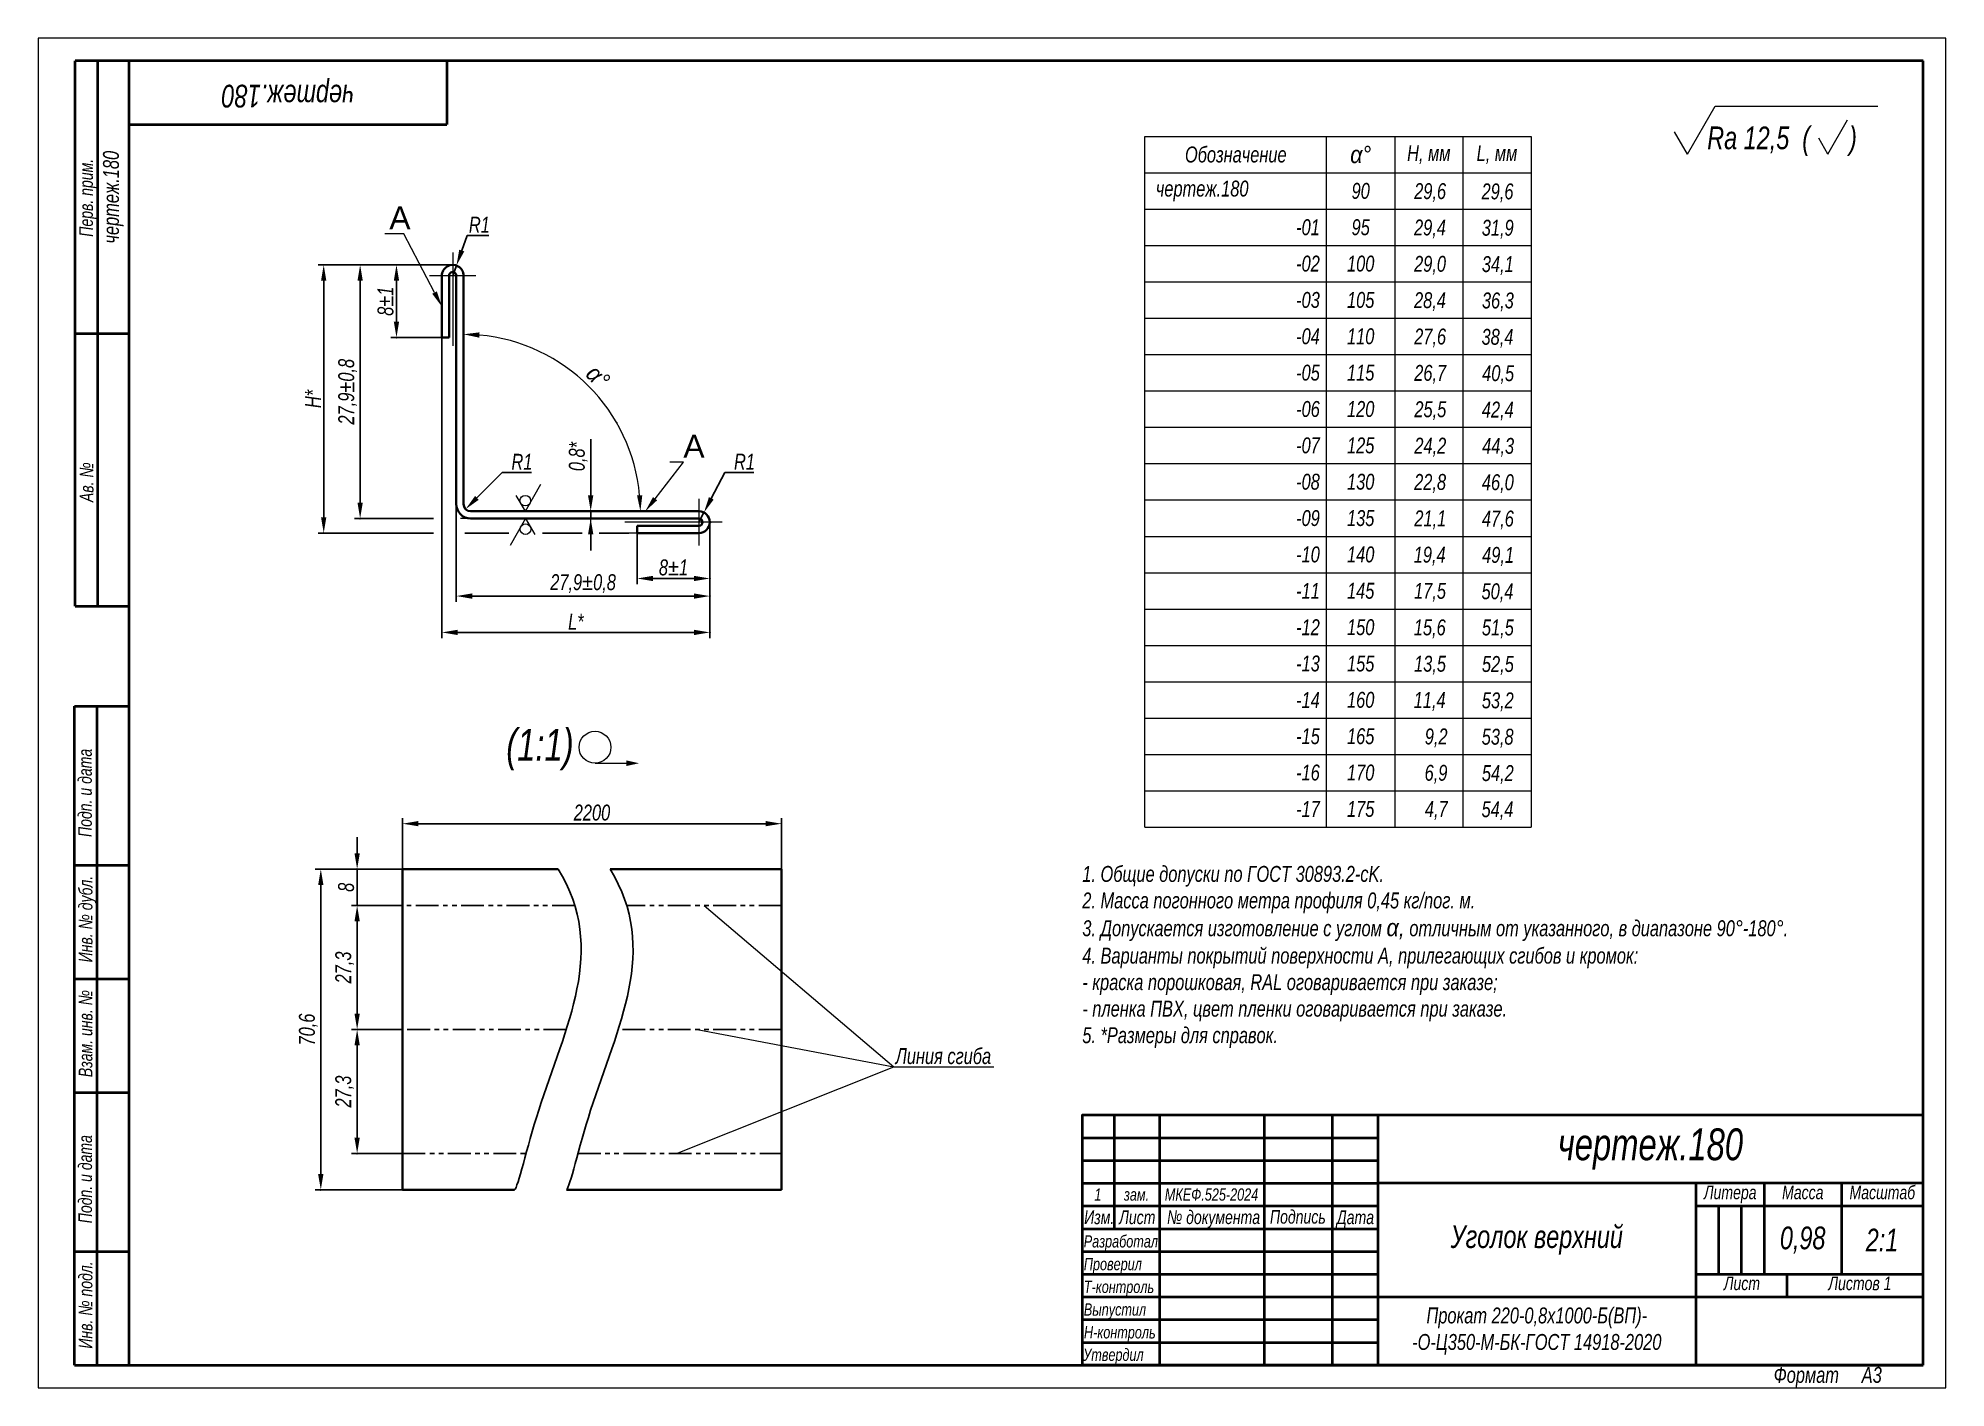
# Model space of a CAD drawing. Header units: millimetres. Extents: x 17332 to 18224, y 966 to 2042.
# Drawn here: x 17785.2 to 18205.2, y 966.1 to 1263.1 of the extents above; entities outside this region: 3.
import ezdxf
from ezdxf import colors
from ezdxf.entities.mleader import LeaderData, LeaderLine
from ezdxf.enums import TextEntityAlignment as Align
from ezdxf.math import Vec2, Vec3

# ---------------------------------------------------------------- set-up
doc = ezdxf.new("R2010")
doc.units = ezdxf.units.MM
doc.linetypes.add('LT_03', pattern=[20, 10, -2, 2, -2, 2, -2])
doc.layers.add('Layer_01', color=7, linetype='Continuous', plot=False)
for name, color, linetype, lineweight in [('Layer_02', 5, 'Continuous', 13), ('Layer_03', 1, 'Continuous', 15), ('Layer_05', 5, 'Continuous', 13), ('Layer_06', 1, 'Continuous', 15), ('Layer_07', 82, 'Continuous', 13), ('Layer_08', 7, 'Continuous', 35), ('Layer_09', 6, 'Continuous', 13), ('Layer_10', 7, 'Continuous', 40)]:
    doc.layers.add(name, color=color, linetype=linetype, lineweight=lineweight)
doc.layers.add('Layer_04', color=6, linetype='Continuous')
doc.styles.get("Standard").update_dxf_attribs({"font": 'arial.ttf'})
doc.styles.add('Style_01', font='ARIALNI.TTF', dxfattribs={"width": 0.9, "height": 3.5})
doc.dimstyles.new('DimStyle_01', dxfattribs={"dimtxt": 3.5, "dimasz": 2.5, "dimexe": 1.25, "dimexo": 0, "dimtad": 1, "dimlfac": 2, "dimtxsty": 'Style_01', "dimcen": 2.5, "dimazin": 3, "dimtfac": 1, "dimtmove": 0, "dimatfit": 3})
doc.dimstyles.new('DimStyle_02', dxfattribs={"dimtxt": 3.5, "dimasz": 3.5, "dimexe": 1.25, "dimexo": 0, "dimtad": 1, "dimdec": 1, "dimlfac": 0.5, "dimtxsty": 'Style_01', "dimcen": 2.5, "dimazin": 3, "dimtfac": 1, "dimtdec": 1, "dimtmove": 0, "dimatfit": 3})
doc.dimstyles.new('DimStyle_03', dxfattribs={"dimtxt": 3.5, "dimasz": 2.5, "dimexe": 1.25, "dimexo": 0, "dimtad": 1, "dimdec": 1, "dimlfac": 0.5, "dimtxsty": 'Style_01', "dimcen": 2.5, "dimazin": 3, "dimtfac": 1, "dimtdec": 1, "dimtmove": 0, "dimatfit": 3})
doc.dimstyles.new('DimStyle_04', dxfattribs={"dimtxt": 3.5, "dimasz": 3.5, "dimexe": 1.25, "dimexo": 0, "dimtad": 1, "dimdec": 1, "dimtxsty": 'Style_01', "dimcen": 0, "dimazin": 3, "dimtfac": 1, "dimtdec": 1, "dimtmove": 0, "dimatfit": 3})
doc.dimstyles.new('DimStyle_05', dxfattribs={"dimtxt": 3.5, "dimasz": 3.5, "dimexe": 1.25, "dimexo": 0, "dimtad": 1, "dimdec": 1, "dimlfac": 0.5, "dimtxsty": 'Style_01', "dimcen": -2.5, "dimazin": 3, "dimtfac": 1, "dimtdec": 1, "dimtmove": 0, "dimatfit": 3})

# ---------------------------------------------------------------- blocks, each defined once
blk = doc.blocks.new('*D7')
at = {"layer": 'Layer_01', "color": 0, "ltscale": 0.04}
for p in [(17878.87, 1210.84), (17912.6, 1178.49), (17878.87, 1160.62), (17880.47, 1159.02), (17930.71, 1159.02)]:
    blk.add_point(p, dxfattribs=at)
at = {"layer": 'Layer_03', "color": 0, "ltscale": 0.04}
blk.add_arc((17878.87, 1159.02), 38.94, 5.1512, 84.8488, dxfattribs=at)
for points in [[(17882.34, 1197.22), (17882.4, 1198.39), (17878.87, 1197.96)], [(17918.24, 1162.54), (17917.08, 1162.49), (17917.82, 1159.02)]]:
    blk.add_solid(points, dxfattribs=at)
at = {"layer": 'Layer_03', "color": 0, "ltscale": 0.04, "insert": (17908.48, 1188.63), "char_height": 3.5, "attachment_point": 5, "rotation": 315, "style": 'Style_01'}
blk.add_mtext('{\\fArial|b0|i1|c0|p34;\\H1.08333x;α%%D}', dxfattribs=at)
blk = doc.blocks.new('*D8')
at = {"layer": 'Layer_01', "color": 0}
for p in [(17933.11, 1156.62), (17917.11, 1154.22), (17933.11, 1144.23)]:
    blk.add_point(p, dxfattribs=at)
at = {"layer": 'Layer_03', "color": 0, "lineweight": -2}
for p, q in [((17933.11, 1156.62), (17933.11, 1142.98)), ((17917.11, 1154.22), (17917.11, 1142.98)), ((17920.61, 1144.23), (17929.61, 1144.23))]:
    blk.add_line(p, q, dxfattribs=at)
at = {"layer": 'Layer_03', "color": 0}
for points in [[(17920.61, 1144.81), (17920.61, 1143.65), (17917.11, 1144.23)], [(17929.61, 1144.81), (17929.61, 1143.65), (17933.11, 1144.23)]]:
    blk.add_solid(points, dxfattribs=at)
at = {"layer": 'Layer_03', "color": 0, "insert": (17925.11, 1146.64), "char_height": 3.5, "attachment_point": 5, "style": 'Style_01'}
blk.add_mtext('8%%P1', dxfattribs=at)
blk = doc.blocks.new('*D9')
at = {"layer": 'Layer_01', "color": 0}
for p in [(17899.05, 1157.42), (17902.65, 1159.02), (17906.88, 1157.42)]:
    blk.add_point(p, dxfattribs=at)
at = {"layer": 'Layer_03', "color": 0, "lineweight": -2}
for p, q in [((17906.88, 1162.52), (17906.88, 1174.85)), ((17899.05, 1157.42), (17908.13, 1157.42)), ((17902.65, 1159.02), (17908.13, 1159.02)), ((17906.88, 1157.42), (17906.88, 1159.02)), ((17906.88, 1153.92), (17906.88, 1150.42))]:
    blk.add_line(p, q, dxfattribs=at)
at = {"layer": 'Layer_03', "color": 0}
for points in [[(17906.29, 1162.52), (17907.46, 1162.52), (17906.88, 1159.02)], [(17906.29, 1153.92), (17907.46, 1153.92), (17906.88, 1157.42)]]:
    blk.add_solid(points, dxfattribs=at)
at = {"layer": 'Layer_03', "color": 0, "insert": (17904.14, 1171.05), "char_height": 3.5, "attachment_point": 5, "rotation": 90, "style": 'Style_01'}
blk.add_mtext('0,8*', dxfattribs=at)
blk = doc.blocks.new('*D10')
at = {"layer": 'Layer_01', "color": 0}
for p in [(17948.87, 1090.27), (17865.46, 1080.27), (17948.87, 1080.27)]:
    blk.add_point(p, dxfattribs=at)
at = {"layer": 'Layer_03', "color": 0, "lineweight": -2}
for p, q in [((17865.46, 1080.27), (17865.46, 1091.52)), ((17868.96, 1090.27), (17945.37, 1090.27)), ((17948.87, 1080.27), (17948.87, 1091.52))]:
    blk.add_line(p, q, dxfattribs=at)
at = {"layer": 'Layer_03', "color": 0}
for points in [[(17868.96, 1090.86), (17868.96, 1089.69), (17865.46, 1090.27)], [(17945.37, 1090.86), (17945.37, 1089.69), (17948.87, 1090.27)]]:
    blk.add_solid(points, dxfattribs=at)
at = {"layer": 'Layer_03', "color": 0, "insert": (17907.16, 1092.69), "char_height": 3.5, "attachment_point": 5, "style": 'Style_01'}
blk.add_mtext('\\A1;2200', dxfattribs=at)
blk = doc.blocks.new('*D11')
at = {"layer": 'Layer_01', "color": 0}
for p in [(17855.46, 1080.27), (17865.46, 1080.27), (17865.46, 1072.27)]:
    blk.add_point(p, dxfattribs=at)
at = {"layer": 'Layer_03', "color": 0, "lineweight": -2}
for p, q in [((17855.46, 1083.77), (17855.46, 1087.27)), ((17865.46, 1080.27), (17854.21, 1080.27)), ((17855.46, 1072.27), (17855.46, 1080.27)), ((17865.46, 1072.27), (17854.21, 1072.27)), ((17855.46, 1068.77), (17855.46, 1065.27))]:
    blk.add_line(p, q, dxfattribs=at)
at = {"layer": 'Layer_03', "color": 0}
for points in [[(17854.87, 1083.77), (17856.04, 1083.77), (17855.46, 1080.27)], [(17854.87, 1068.77), (17856.04, 1068.77), (17855.46, 1072.27)]]:
    blk.add_solid(points, dxfattribs=at)
at = {"layer": 'Layer_03', "color": 0, "insert": (17853.04, 1076.27), "char_height": 3.5, "attachment_point": 5, "rotation": 90, "style": 'Style_01'}
blk.add_mtext('\\A1;8', dxfattribs=at)
blk = doc.blocks.new('*D12')
at = {"layer": 'Layer_01', "color": 0}
for p in [(17855.46, 1072.27), (17865.46, 1072.27), (17865.46, 1044.97)]:
    blk.add_point(p, dxfattribs=at)
at = {"layer": 'Layer_03', "color": 0, "lineweight": -2}
for p, q in [((17865.46, 1072.27), (17854.21, 1072.27)), ((17855.46, 1048.47), (17855.46, 1068.77)), ((17865.46, 1044.97), (17854.21, 1044.97))]:
    blk.add_line(p, q, dxfattribs=at)
at = {"layer": 'Layer_03', "color": 0}
for points in [[(17854.87, 1068.77), (17856.04, 1068.77), (17855.46, 1072.27)], [(17854.87, 1048.47), (17856.04, 1048.47), (17855.46, 1044.97)]]:
    blk.add_solid(points, dxfattribs=at)
at = {"layer": 'Layer_03', "color": 0, "insert": (17852.72, 1058.62), "char_height": 3.5, "attachment_point": 5, "rotation": 90, "style": 'Style_01'}
blk.add_mtext('\\A1;27,3', dxfattribs=at)
blk = doc.blocks.new('*D13')
at = {"layer": 'Layer_01', "color": 0}
for p in [(17865.46, 1044.97), (17855.46, 1017.67), (17865.46, 1017.67)]:
    blk.add_point(p, dxfattribs=at)
at = {"layer": 'Layer_03', "color": 0, "lineweight": -2}
for p, q in [((17865.46, 1044.97), (17854.21, 1044.97)), ((17855.46, 1041.47), (17855.46, 1021.17)), ((17865.46, 1017.67), (17854.21, 1017.67))]:
    blk.add_line(p, q, dxfattribs=at)
at = {"layer": 'Layer_03', "color": 0}
for points in [[(17854.87, 1041.47), (17856.04, 1041.47), (17855.46, 1044.97)], [(17854.87, 1021.17), (17856.04, 1021.17), (17855.46, 1017.67)]]:
    blk.add_solid(points, dxfattribs=at)
at = {"layer": 'Layer_03', "color": 0, "insert": (17852.72, 1031.32), "char_height": 3.5, "attachment_point": 5, "rotation": 90, "style": 'Style_01'}
blk.add_mtext('\\A1;27,3', dxfattribs=at)
blk = doc.blocks.new('*D14')
at = {"layer": 'Layer_01', "color": 0}
for p in [(17865.46, 1080.27), (17847.46, 1009.67), (17865.46, 1009.67)]:
    blk.add_point(p, dxfattribs=at)
at = {"layer": 'Layer_03', "color": 0, "lineweight": -2}
for p, q in [((17865.46, 1080.27), (17846.21, 1080.27)), ((17847.46, 1076.77), (17847.46, 1013.17)), ((17865.46, 1009.67), (17846.21, 1009.67))]:
    blk.add_line(p, q, dxfattribs=at)
at = {"layer": 'Layer_03', "color": 0}
for points in [[(17846.87, 1076.77), (17848.04, 1076.77), (17847.46, 1080.27)], [(17846.87, 1013.17), (17848.04, 1013.17), (17847.46, 1009.67)]]:
    blk.add_solid(points, dxfattribs=at)
at = {"layer": 'Layer_03', "color": 0, "insert": (17844.72, 1044.97), "char_height": 3.5, "attachment_point": 5, "rotation": 90, "style": 'Style_01'}
blk.add_mtext('\\A1;70,6', dxfattribs=at)
blk = doc.blocks.new('*D15')
at = {"layer": 'Layer_01', "color": 0}
for p in [(17876.5, 1213.24), (17848.1, 1154.22), (17917.11, 1154.22)]:
    blk.add_point(p, dxfattribs=at)
at = {"layer": 'Layer_03', "color": 0, "lineweight": -2}
for p, q in [((17876.5, 1213.24), (17846.85, 1213.24)), ((17848.1, 1209.74), (17848.1, 1157.72)), ((17872.24, 1154.22), (17846.85, 1154.22)), ((17888.82, 1154.22), (17879.16, 1154.22)), ((17905, 1154.22), (17896.26, 1154.22)), ((17915.24, 1154.22), (17908.75, 1154.22))]:
    blk.add_line(p, q, dxfattribs=at)
at = {"layer": 'Layer_03', "color": 0}
for points in [[(17847.51, 1209.74), (17848.68, 1209.74), (17848.1, 1213.24)], [(17847.51, 1157.72), (17848.68, 1157.72), (17848.1, 1154.22)]]:
    blk.add_solid(points, dxfattribs=at)
at = {"layer": 'Layer_03', "color": 0, "insert": (17845.72, 1183.73), "char_height": 3.5, "attachment_point": 5, "rotation": 90, "style": 'Style_01'}
blk.add_mtext('H*', dxfattribs=at)
blk = doc.blocks.new('*D3')
at = {"layer": 'Layer_01', "color": 0}
for p in [(17876.52, 1210.84), (17877.32, 1213.1)]:
    blk.add_point(p, dxfattribs=at)
at = {"layer": 'Layer_03', "color": 0, "lineweight": -2}
for p, q in [((17879.66, 1219.69), (17878.49, 1216.4)), ((17884.46, 1219.69), (17879.66, 1219.69)), ((17876.52, 1210.84), (17877.32, 1213.1))]:
    blk.add_line(p, q, dxfattribs=at)
at = {"layer": 'Layer_03', "color": 0}
blk.add_solid([(17877.94, 1216.59), (17879.04, 1216.2), (17877.32, 1213.1)], dxfattribs=at)
at = {"layer": 'Layer_03', "color": 0, "insert": (17882.37, 1222.08), "char_height": 3.5, "attachment_point": 5, "style": 'Style_01'}
blk.add_mtext('R1', dxfattribs=at)
blk = doc.blocks.new('*D4')
at = {"layer": 'Layer_01', "color": 0}
for p in [(17930.71, 1156.62), (17931.82, 1158.75)]:
    blk.add_point(p, dxfattribs=at)
at = {"layer": 'Layer_03', "color": 0, "lineweight": -2}
for p, q in [((17936.38, 1167.56), (17933.43, 1161.86)), ((17942.83, 1167.56), (17936.38, 1167.56)), ((17930.71, 1156.62), (17931.82, 1158.75))]:
    blk.add_line(p, q, dxfattribs=at)
at = {"layer": 'Layer_03', "color": 0}
blk.add_solid([(17932.91, 1162.13), (17933.95, 1161.59), (17931.82, 1158.75)], dxfattribs=at)
at = {"layer": 'Layer_03', "color": 0, "insert": (17940.74, 1169.94), "char_height": 3.5, "attachment_point": 5, "style": 'Style_01'}
blk.add_mtext('R1', dxfattribs=at)
blk = doc.blocks.new('*D16')
at = {"layer": 'Layer_01', "color": 0}
for p in [(17877.29, 1160.34), (17933.11, 1156.62), (17933.11, 1140.36)]:
    blk.add_point(p, dxfattribs=at)
at = {"layer": 'Layer_03', "color": 0, "lineweight": -2}
for p, q in [((17877.29, 1160.34), (17877.29, 1139.11)), ((17933.11, 1156.62), (17933.11, 1139.11)), ((17880.79, 1140.36), (17929.61, 1140.36))]:
    blk.add_line(p, q, dxfattribs=at)
at = {"layer": 'Layer_03', "color": 0}
for points in [[(17880.79, 1140.94), (17880.79, 1139.77), (17877.29, 1140.36)], [(17929.61, 1140.94), (17929.61, 1139.77), (17933.11, 1140.36)]]:
    blk.add_solid(points, dxfattribs=at)
at = {"layer": 'Layer_03', "color": 0, "insert": (17905.2, 1143.09), "char_height": 3.5, "attachment_point": 5, "style": 'Style_01'}
blk.add_mtext('27,9%%P0,8', dxfattribs=at)
blk = doc.blocks.new('*D17')
at = {"layer": 'Layer_01', "color": 0}
for p in [(17876.52, 1213.24), (17856.12, 1157.42), (17880.47, 1157.42)]:
    blk.add_point(p, dxfattribs=at)
at = {"layer": 'Layer_03', "color": 0, "lineweight": -2}
for p, q in [((17874.64, 1213.24), (17854.87, 1213.24)), ((17856.12, 1209.74), (17856.12, 1160.92)), ((17872.24, 1157.42), (17854.87, 1157.42))]:
    blk.add_line(p, q, dxfattribs=at)
at = {"layer": 'Layer_03', "color": 0}
for points in [[(17855.53, 1209.74), (17856.7, 1209.74), (17856.12, 1213.24)], [(17855.53, 1160.92), (17856.7, 1160.92), (17856.12, 1157.42)]]:
    blk.add_solid(points, dxfattribs=at)
at = {"layer": 'Layer_03', "color": 0, "insert": (17853.38, 1185.33), "char_height": 3.5, "width": 6.7942, "attachment_point": 5, "rotation": 90, "style": 'Style_01'}
blk.add_mtext('27,9%%P0,8', dxfattribs=at)
blk = doc.blocks.new('*D5')
at = {"layer": 'Layer_01', "color": 0}
for p in [(17876.52, 1213.24), (17864.12, 1197.24), (17874.12, 1197.24)]:
    blk.add_point(p, dxfattribs=at)
at = {"layer": 'Layer_03', "color": 0, "lineweight": -2}
for p, q in [((17876.52, 1213.24), (17862.87, 1213.24)), ((17864.12, 1209.74), (17864.12, 1200.74)), ((17874.12, 1197.24), (17862.87, 1197.24))]:
    blk.add_line(p, q, dxfattribs=at)
at = {"layer": 'Layer_03', "color": 0}
for points in [[(17863.53, 1209.74), (17864.7, 1209.74), (17864.12, 1213.24)], [(17863.53, 1200.74), (17864.7, 1200.74), (17864.12, 1197.24)]]:
    blk.add_solid(points, dxfattribs=at)
at = {"layer": 'Layer_03', "color": 0, "insert": (17861.71, 1205.24), "char_height": 3.5, "attachment_point": 5, "rotation": 90, "style": 'Style_01'}
blk.add_mtext('8%%P1', dxfattribs=at)
blk = doc.blocks.new('*D18')
at = {"layer": 'Layer_01', "color": 0}
for p in [(17874.12, 1197.24), (17933.11, 1156.62), (17933.11, 1132.36)]:
    blk.add_point(p, dxfattribs=at)
at = {"layer": 'Layer_03', "color": 0, "lineweight": -2}
for p, q in [((17874.12, 1197.24), (17874.12, 1131.11)), ((17933.11, 1156.62), (17933.11, 1131.11)), ((17877.62, 1132.36), (17929.61, 1132.36))]:
    blk.add_line(p, q, dxfattribs=at)
at = {"layer": 'Layer_03', "color": 0}
for points in [[(17877.62, 1132.94), (17877.62, 1131.77), (17874.12, 1132.36)], [(17929.61, 1132.94), (17929.61, 1131.77), (17933.11, 1132.36)]]:
    blk.add_solid(points, dxfattribs=at)
at = {"layer": 'Layer_03', "color": 0, "insert": (17903.61, 1134.73), "char_height": 3.5, "attachment_point": 5, "style": 'Style_01'}
blk.add_mtext('L*', dxfattribs=at)
blk = doc.blocks.new('*D6')
at = {"layer": 'Layer_01', "color": 0}
for p in [(17879.34, 1159.49), (17880.47, 1160.62)]:
    blk.add_point(p, dxfattribs=at)
at = {"layer": 'Layer_03', "color": 0, "lineweight": -2}
for p, q in [((17887.38, 1167.52), (17881.82, 1161.96)), ((17893.82, 1167.52), (17887.38, 1167.52))]:
    blk.add_line(p, q, dxfattribs=at)
at = {"layer": 'Layer_03', "color": 0}
blk.add_solid([(17881.41, 1162.38), (17882.23, 1161.55), (17879.34, 1159.49)], dxfattribs=at)
at = {"layer": 'Layer_03', "color": 0, "insert": (17891.74, 1169.91), "char_height": 3.5, "attachment_point": 5, "style": 'Style_01'}
blk.add_mtext('R1', dxfattribs=at)

msp = doc.modelspace()

# ---------------------------------------------------------------- linework, layer by layer
at = {"linetype": 'Continuous', "lineweight": 15}
for p, q in [((17785.23, 1263.13), (17785.23, 966.13)), ((18205.23, 1263.13), (17785.23, 1263.13)), ((18205.23, 966.13), (18205.23, 1263.13)), ((17785.23, 966.13), (18205.23, 966.13))]:
    msp.add_line(p, q, dxfattribs=at)
at = {"layer": 'Layer_03'}
for p, q in [((17880.47, 1157.42), (17878.2, 1157.42)), ((17906.88, 1150.42), (17906.88, 1157.42)), ((17917.11, 1154.22), (17912, 1154.22))]:
    msp.add_line(p, q, dxfattribs=at)
at = {"layer": 'Layer_04', "lineweight": 13, "ltscale": 0.303109}
msp.add_line((18148.35, 1237.63), (18154.41, 1248.13), dxfattribs=at)
at = {"layer": 'Layer_04', "lineweight": 13}
msp.add_line((18154.41, 1248.13), (18190.23, 1248.13), dxfattribs=at)
at = {"layer": 'Layer_04', "lineweight": 13, "ltscale": 0.216506}
msp.add_line((18179.26, 1237.63), (18183.59, 1245.13), dxfattribs=at)
at = {"layer": 'Layer_04', "lineweight": 13, "ltscale": 0.141451}
msp.add_line((18148.35, 1237.63), (18145.52, 1242.53), dxfattribs=at)
at = {"layer": 'Layer_04', "lineweight": 13, "ltscale": 0.101036}
msp.add_line((18179.26, 1237.63), (18177.24, 1241.13), dxfattribs=at)
at = {"layer": 'Layer_04', "linetype": 'LT_03', "ltscale": 0.5}
for p, q in [((17903.37, 1072.27), (17865.46, 1072.27)), ((17948.87, 1072.27), (17914.8, 1072.27)), ((17901.5, 1044.97), (17865.46, 1044.97)), ((17948.87, 1044.97), (17912.94, 1044.97)), ((17865.46, 1017.67), (17892.65, 1017.67)), ((17904.08, 1017.67), (17948.87, 1017.67))]:
    msp.add_line(p, q, dxfattribs=at)
at = {"layer": 'Layer_04'}
for points in [[(17899.7, 1080.27), (17910.7, 1062.58), (17896.84, 1037.48), (17890.87, 1010.21), (17890.09, 1009.67)], [(17911.13, 1080.27), (17922.14, 1062.58), (17908.27, 1037.48), (17902.3, 1010.21), (17901.53, 1009.67)]]:
    msp.add_open_spline(points, degree=3, knots=[82.410447, 82.410447, 82.410447, 82.410447, 141.120573, 168.237701, 168.237701, 168.237701, 168.237701], dxfattribs=at)
at = {"layer": 'Layer_06'}
msp.add_line((17865.46, 1017.67), (17865.46, 1009.67), dxfattribs=at)
at = {"layer": 'Layer_07'}
for p, q in [((17876.52, 1215.98), (17876.52, 1195.39)), ((17881.62, 1210.84), (17871.42, 1210.84)), ((17930.71, 1161.72), (17930.71, 1151.52)), ((17935.81, 1156.62), (17914.36, 1156.62))]:
    msp.add_line(p, q, dxfattribs=at)
at = {"layer": 'Layer_08'}
for p, q in [((17874.12, 1210.84), (17874.12, 1197.24)), ((17875.72, 1210.84), (17875.72, 1197.24)), ((17877.27, 1210.84), (17877.27, 1160.62)), ((17878.87, 1210.84), (17878.87, 1160.62)), ((17875.72, 1197.24), (17874.12, 1197.24)), ((17880.47, 1159.02), (17930.71, 1159.02)), ((17880.47, 1157.42), (17930.71, 1157.42)), ((17917.11, 1155.82), (17917.11, 1154.22)), ((17917.11, 1155.82), (17930.71, 1155.82)), ((17917.11, 1154.22), (17930.71, 1154.22)), ((17899.7, 1080.27), (17865.46, 1080.27)), ((17865.46, 1009.67), (17865.46, 1080.27)), ((17948.87, 1080.27), (17911.13, 1080.27)), ((17948.87, 1080.27), (17948.87, 1009.67)), ((17865.46, 1009.67), (17890.09, 1009.67)), ((17901.53, 1009.67), (17948.87, 1009.67))]:
    msp.add_line(p, q, dxfattribs=at)
for centre, radius, start, end in [((17876.5, 1210.86), 2.38, 359.4757, 180.5243), ((17876.5, 1210.86), 0.779, 358.398, 181.602), ((17880.47, 1160.62), 3.2, 180, 270), ((17880.47, 1160.62), 1.6, 180, 270), ((17930.71, 1156.62), 2.4, 270, 90), ((17930.71, 1156.62), 0.8, 270, 90)]:
    msp.add_arc(centre, radius, start, end, dxfattribs=at)
msp.add_point((17933.11, 1156.62), dxfattribs=at)
at = {"layer": 'Layer_09'}
for p, q in [((18028.9, 1089.5), (18028.9, 1241.5)), ((18028.9, 1241.5), (18113.9, 1241.5)), ((18068.9, 1089.5), (18068.9, 1241.5)), ((18083.9, 1241.5), (18083.9, 1089.5)), ((18098.9, 1241.5), (18098.9, 1089.5)), ((18113.9, 1241.5), (18113.9, 1089.5)), ((18028.9, 1233.5), (18113.9, 1233.5)), ((18028.9, 1225.5), (18113.9, 1225.5)), ((18028.9, 1217.5), (18113.9, 1217.5)), ((18028.9, 1209.5), (18113.9, 1209.5)), ((18028.9, 1201.5), (18113.9, 1201.5)), ((18028.9, 1193.5), (18113.9, 1193.5)), ((18028.9, 1185.5), (18113.9, 1185.5)), ((18028.9, 1177.5), (18113.9, 1177.5)), ((18028.9, 1169.5), (18113.9, 1169.5)), ((17892.49, 1159.02), (17895.91, 1164.99)), ((17892.49, 1159.02), (17890.45, 1162.52)), ((18028.9, 1161.5), (18113.9, 1161.5)), ((17892.49, 1157.42), (17889.14, 1151.45)), ((17892.49, 1157.42), (17894.56, 1153.94)), ((18028.9, 1153.5), (18113.9, 1153.5)), ((18028.9, 1145.5), (18113.9, 1145.5)), ((18028.9, 1137.5), (18113.9, 1137.5)), ((18028.9, 1129.5), (18113.9, 1129.5)), ((18028.9, 1121.5), (18113.9, 1121.5)), ((18028.9, 1113.5), (18113.9, 1113.5)), ((18028.9, 1105.5), (18113.9, 1105.5)), ((17907.83, 1103.58), (17914.73, 1103.58)), ((18028.9, 1097.5), (18113.9, 1097.5)), ((18028.9, 1089.5), (18113.9, 1089.5)), ((17931.84, 1072.27), (17973.64, 1036.74)), ((17930.29, 1044.97), (17973.64, 1036.74)), ((17925.76, 1017.67), (17973.64, 1036.74)), ((17973.64, 1036.74), (17995.6, 1036.74))]:
    msp.add_line(p, q, dxfattribs=at)
for centre, radius in [((17892.48, 1161.35), 1.17), ((17892.52, 1155.09), 1.17), ((17907.83, 1107.09), 3.51)]:
    msp.add_circle(centre, radius, dxfattribs=at)
msp.add_solid([(17914.73, 1102.96), (17917.55, 1103.57), (17914.73, 1104.19)], dxfattribs=at)
at = {"layer": 'Layer_10'}
for p, q in [((17793.35, 1198.13), (17793.35, 1258.13)), ((17805.23, 1258.13), (17793.35, 1258.13)), ((17798.35, 1198.13), (17798.35, 1258.13))]:
    msp.add_line(p, q, dxfattribs=at)
at = {"layer": 'Layer_10', "linetype": 'Continuous'}
for p, q in [((17805.23, 1258.13), (17805.23, 971.13)), ((18200.23, 1258.13), (17805.23, 1258.13)), ((17875.23, 1258.13), (17875.23, 1244.13)), ((18200.23, 971.13), (18200.23, 1258.13)), ((17805.23, 1244.13), (17875.23, 1244.13)), ((17793.35, 1198.13), (17805.23, 1198.13)), ((17793.35, 1138.13), (17793.35, 1198.13)), ((17793.35, 1198.13), (17805.23, 1198.13)), ((17798.35, 1138.13), (17798.35, 1198.13)), ((17793.35, 1138.13), (17805.23, 1138.13)), ((17793.23, 971.13), (17793.23, 1116.13)), ((17793.23, 1116.13), (17805.23, 1116.13)), ((17798.23, 971.13), (17798.23, 1116.13)), ((17793.23, 1081.13), (17805.23, 1081.13)), ((17793.23, 1056.13), (17805.23, 1056.13)), ((17793.23, 1031.13), (17805.23, 1031.13)), ((18015.11, 1021.16), (18080.15, 1021.16)), ((18015.11, 1016.16), (18080.15, 1016.16)), ((18015.11, 1011.15), (18080.15, 1011.15)), ((18155.2, 1006.15), (18155.2, 991.14)), ((18160.2, 1006.15), (18160.2, 991.14)), ((17793.23, 996.13), (17805.23, 996.13)), ((18015.11, 996.14), (18080.15, 996.14)), ((18015.11, 991.14), (18080.15, 991.14)), ((18015.11, 986.14), (18080.15, 986.14)), ((18015.11, 981.13), (18080.15, 981.13)), ((18015.11, 976.13), (18080.15, 976.13)), ((17793.23, 971.13), (17805.23, 971.13)), ((17805.23, 971.13), (18200.23, 971.13)), ((18200.23, 971.13), (18015.23, 971.13))]:
    msp.add_line(p, q, dxfattribs=at)
for points in [[(18200.23, 1026.16), (18015.11, 1026.16), (18015.11, 971.13)], [(18022.11, 1026.16), (18022.11, 1001.15)], [(18032.12, 1026.16), (18032.12, 971.13)], [(18055.13, 1026.16), (18055.13, 971.13)], [(18070.14, 1026.16), (18070.14, 971.13)], [(18080.15, 1026.16), (18080.15, 971.13)], [(18200.23, 1011.15), (18080.15, 1011.15)], [(18200.23, 1011.15), (18080.15, 1011.15)], [(18150.2, 1011.15), (18150.2, 971.13)], [(18165.21, 1011.15), (18165.21, 991.14)], [(18182.22, 1011.15), (18182.22, 991.14)], [(18182.22, 1011.15), (18182.22, 991.14)], [(18015.11, 1006.15), (18080.15, 1006.15)], [(18150.2, 1006.15), (18200.23, 1006.15)], [(18015.11, 1001.15), (18080.15, 1001.15)], [(18150.2, 991.14), (18200.23, 991.14)], [(18170.21, 991.14), (18170.21, 986.14)], [(18080.15, 986.14), (18200.23, 986.14)]]:
    msp.add_lwpolyline(points, dxfattribs=at)

# ---------------------------------------------------------------- texts
at = {"layer": 'Layer_02', "linetype": 'Continuous', "style": 'Style_01', "width": 0.9}
for s, p in [('Перв. прим.', (17797.28, 1219.43)), ('Ав. №', (17797.39, 1161.04)), ('Подп. и дата', (17797.04, 1087.34)), ('Подп. и дата', (17797.08, 1002.34))]:
    msp.add_text(s, height=3, rotation=90, dxfattribs=at).set_placement(p)
for s, p in [('Литера', (18151.97, 1007.63)), ('Масса', (18169.18, 1007.63)), ('Масштаб', (18184.02, 1007.63)), ('Изм.', (18015.52, 1002.15)), ('Лист', (18023.24, 1002.15)), ('Подпись', (18056.43, 1002.26)), ('Дата', (18071.15, 1002.15)), ('Лист ', (18156.36, 987.62)), ('Листов 1', (18179.38, 987.62))]:
    msp.add_text(s, height=3, dxfattribs=at).set_placement(p)
at = {"layer": 'Layer_02', "linetype": 'Continuous', "char_height": 2.7, "attachment_point": 5, "style": 'Style_01'}
for s, insert, width in [('1', (18018.54, 1008.65), 7.0046), ('зам.', (18027.05, 1008.65), 10.0067), ('МКЕФ.525-2024', (18043.56, 1008.65), 23.0153)]:
    msp.add_mtext(s, dxfattribs=dict(at, insert=insert, width=width))
at = {"layer": 'Layer_03', "width": 37, "attachment_point": 5, "style": 'Style_01'}
for insert, char_height in [((17332.19, 2042.01), 3.5), ((18224.28, 2042.13), 3.5), ((17783.64, 2040.63), 6)]:
    msp.add_mtext('{\\fCalibri|b0|i0|c204;\\c0;^J', dxfattribs=dict(at, insert=insert, char_height=char_height))
at = {"layer": 'Layer_05', "style": 'Style_01', "width": 0.9}
for s, height, p in [('Rа 12,5  (      )', 5, (18152.7, 1238.69)), ('(1:1)', 7, (17888.29, 1104.14)), ('№ документа', 3, (18033.77, 1002.17)), ('Разработал', 2.7, (18015.43, 997.01)), ('Проверил', 2.7, (18015.45, 992.01)), ('Т-контроль', 2.7, (18015.45, 987)), ('Выпустил', 2.7, (18015.45, 982.02)), ('Н-контроль', 2.7, (18015.48, 977)), ('Утвердил', 2.7, (18015.31, 972.06))]:
    msp.add_text(s, height=height, dxfattribs=at).set_placement(p)
for s, p in [('29,6', (18091.69, 1229.17)), ('29,6', (18106.53, 1229.11)), ('29,4', (18091.66, 1221.17)), ('31,9', (18106.57, 1221.11)), ('29,0', (18091.67, 1213.17)), ('34,1', (18106.58, 1213.11)), ('28,4', (18091.66, 1205.17)), ('36,3', (18106.6, 1205.11)), ('27,6', (18091.69, 1197.17)), ('38,4', (18106.52, 1197.11)), ('26,7', (18091.7, 1189.17)), ('40,5', (18106.66, 1189.11)), ('25,5', (18091.73, 1181.17)), ('42,4', (18106.59, 1181.1)), ('24,2', (18091.73, 1173.16)), ('44,3', (18106.66, 1173.11)), ('22,8', (18091.69, 1165.17)), ('46,0', (18106.6, 1165.11)), ('21,1', (18091.72, 1157.16)), ('47,6', (18106.61, 1157.11)), ('19,4', (18091.59, 1149.17)), ('49,1', (18106.65, 1149.11)), ('17,5', (18091.66, 1141.19)), ('50,4', (18106.52, 1141.11)), ('15,6', (18091.61, 1133.17)), ('51,5', (18106.6, 1133.13)), ('13,5', (18091.66, 1125.17)), ('52,5', (18106.6, 1125.11)), ('11,4', (18091.59, 1117.17)), ('53,2', (18106.59, 1117.11)), ('9,2', (18093.02, 1109.17)), ('53,8', (18106.55, 1109.11)), ('6,9', (18092.98, 1101.17)), ('54,2', (18106.59, 1101.11)), ('4,7', (18093.04, 1093.18)), ('54,4', (18106.52, 1093.13))]:
    msp.add_text(s, height=3.5, dxfattribs=at).set_placement(p, align=Align.MIDDLE)
for s, p in [('Инв. № дубл.', (17797.17, 1059.75)), ('Взам. инв. №', (17797.16, 1034.49)), ('Инв. № подл.', (17797.16, 974.75))]:
    msp.add_text(s, height=3, rotation=90, dxfattribs=at).set_placement(p)
at = {"layer": 'Layer_05', "ltscale": 0.04, "style": 'Style_01', "width": 0.9}
msp.add_text('Линия сгиба', height=3.5, dxfattribs=at).set_placement((17974.01, 1037.38))
at = {"layer": 'Layer_05', "attachment_point": 5, "style": 'Style_01'}
for insert, char_height, width, rotation in [((17840.23, 1251.13), 5, 70, 180), ((17801.79, 1228.13), 3.5, 60, 90)]:
    msp.add_mtext('чертеж.180', dxfattribs=dict(at, insert=insert, char_height=char_height, width=width, rotation=rotation))
at = {"layer": 'Layer_05', "style": 'Style_01'}
for s, insert, char_height, width, attachment_point in [('Обозначение', (18048.9, 1237.5), 3.5, 40, 5), ('{\\fArial|b0|i1|c0|p34;\\H1.08333x;α%%D}', (18076.4, 1237.5), 3.5, 15, 5), ('H, мм', (18091.4, 1237.5), 3.5, 15, 5), ('L, мм', (18106.4, 1237.5), 3.5, 15, 5), ('чертеж.180', (18031.31, 1229.5), 3.5, 40, 4), ('\\pxsm0.6;90', (18076.4, 1229.5), 3.5, 15, 5), ('\\pxr0.42857,qr;-01', (18048.9, 1221.5), 3.5, 40, 5), ('\\pxsm0.6;95', (18076.4, 1221.5), 3.5, 15, 5), ('\\pxr0.42857,qr;-02', (18048.9, 1213.5), 3.5, 40, 5), ('\\pxsm0.6;100', (18076.4, 1213.5), 3.5, 15, 5), ('\\pxr0.42857,qr;-03', (18048.9, 1205.5), 3.5, 40, 5), ('\\pxsm0.6;105', (18076.4, 1205.5), 3.5, 15, 5), ('\\pxr0.42857,qr;-04', (18048.9, 1197.5), 3.5, 40, 5), ('\\pxsm0.6;110', (18076.4, 1197.5), 3.5, 15, 5), ('\\pxr0.42857,qr;-05', (18048.9, 1189.5), 3.5, 40, 5), ('\\pxsm0.6;115', (18076.4, 1189.5), 3.5, 15, 5), ('\\pxr0.42857,qr;-06', (18048.9, 1181.5), 3.5, 40, 5), ('\\pxsm0.6;120', (18076.4, 1181.5), 3.5, 15, 5), ('\\pxr0.42857,qr;-07', (18048.9, 1173.5), 3.5, 40, 5), ('\\pxsm0.6;125', (18076.4, 1173.5), 3.5, 15, 5), ('\\pxr0.42857,qr;-08', (18048.9, 1165.5), 3.5, 40, 5), ('\\pxsm0.6;130', (18076.4, 1165.5), 3.5, 15, 5), ('\\pxr0.42857,qr;-09', (18048.9, 1157.5), 3.5, 40, 5), ('\\pxsm0.6;135', (18076.4, 1157.5), 3.5, 15, 5), ('\\pxr0.42857,qr;-10', (18048.9, 1149.5), 3.5, 40, 5), ('\\pxsm0.6;140', (18076.4, 1149.5), 3.5, 15, 5), ('\\pxr0.42857,qr;-11', (18048.9, 1141.5), 3.5, 40, 5), ('\\pxsm0.6;145', (18076.4, 1141.5), 3.5, 15, 5), ('\\pxr0.42857,qr;-12', (18048.9, 1133.5), 3.5, 40, 5), ('\\pxsm0.6;150', (18076.4, 1133.5), 3.5, 15, 5), ('\\pxr0.42857,qr;-13', (18048.9, 1125.5), 3.5, 40, 5), ('\\pxsm0.6;155', (18076.4, 1125.5), 3.5, 15, 5), ('\\pxr0.42857,qr;-14', (18048.9, 1117.5), 3.5, 40, 5), ('\\pxsm0.6;160', (18076.4, 1117.5), 3.5, 15, 5), ('\\pxr0.42857,qr;-15', (18048.9, 1109.5), 3.5, 40, 5), ('\\pxsm0.6;165', (18076.4, 1109.5), 3.5, 15, 5), ('\\pxr0.42857,qr;-16', (18048.9, 1101.5), 3.5, 40, 5), ('\\pxsm0.6;170', (18076.4, 1101.5), 3.5, 15, 5), ('\\pxr0.42857,qr;-17', (18048.9, 1093.5), 3.5, 40, 5), ('\\pxsm0.6;175', (18076.4, 1093.5), 3.5, 15, 5), ('чертеж.180', (18140.19, 1018.66), 7, 120.08, 5), ('Уголок верхний', (18115.17, 998.65), 5, 70.0467, 5), ('0,98', (18173.71, 998.65), 5, 18.012, 5), ('2:1', (18191.19, 998.65), 5, 18.0786, 5), ('Прокат 220-0,8х1000-Б(ВП)-\\P-О-Ц350-М-БК-ГОСТ 14918-2020', (18115.17, 978.63), 3.5, 70.0467, 5), ('Формат     А3', (18167.33, 970.72), 3.5, 32.9515, 1)]:
    msp.add_mtext(s, dxfattribs=dict(at, insert=insert, char_height=char_height, width=width, attachment_point=attachment_point))
at = {"layer": 'Layer_05', "insert": (18015.11, 1040.92), "char_height": 3.5, "attachment_point": 7, "style": 'Style_01'}
msp.add_mtext_dynamic_manual_height_columns('1. Общие допуски по ГОСТ 30893.2-cK.\\P2. Масса погонного метра профиля 0,45 кг/пог. м.   \\P3. Допускается изготовление с углом {\\fArial|b0|i1|c0|p34;\\H1.08333x;α,} отличным от указанного, в диапазоне 90%%D-180%%D.\\P4. Варианты покрытий поверхности А, прилегающих сгибов и кромок:\\P- краска порошковая, RAL оговаривается при заказе;\\P- пленка ПВХ, цвет пленки оговаривается при заказе.\\P\\pxb0.25,ql;5. *Размеры для справок.', width=174.6214, gutter_width=70, heights=[66.33], dxfattribs=at)

# ---------------------------------------------------------------- dimensions: what is measured, and where the dimension line sits
at = {"layer": 'Layer_03'}
dim = msp.add_radius_dim(center=(17876.52, 1210.84), mpoint=(17877.32, 1213.1), text='R1', dimstyle='DimStyle_03', override={"dimasz": 3.5, "dimcen": 3.5}, dxfattribs=at)
dim.commit()
dim.dimension.update_dxf_attribs({"geometry": '*D3', "text_midpoint": (17882.37, 1222.08)})
for base, p1, p2, text, dimstyle, picture, middle in [((17848.1, 1154.22), (17876.5, 1213.24), (17917.11, 1154.22), 'H*', 'DimStyle_02', '*D15', (17845.72, 1183.73)), ((17856.12, 1157.42), (17876.52, 1213.24), (17880.47, 1157.42), '<>%%P0,8', 'DimStyle_02', '*D17', (17853.38, 1185.33)), ((17864.12, 1197.24), (17876.52, 1213.24), (17874.12, 1197.24), '<>%%P1', 'DimStyle_02', '*D5', (17861.71, 1205.24)), ((17855.46, 1080.27), (17865.46, 1072.27), (17865.46, 1080.27), '8', 'DimStyle_04', '*D11', (17853.04, 1076.27))]:
    dim = msp.add_linear_dim(base=base, p1=p1, p2=p2, angle=90, text=text, dimstyle=dimstyle, dxfattribs=at)
    dim.commit()
    dim.dimension.update_dxf_attribs({"geometry": picture, "text_midpoint": middle})
at = {"layer": 'Layer_03', "ltscale": 0.04}
dim = msp.add_angular_dim_2l(base=(17912.6, 1178.49), line1=((17880.47, 1159.02), (17930.71, 1159.02)), line2=((17878.87, 1210.84), (17878.87, 1160.62)), text='{\\fArial|b0|i1|c0|p34;\\H1.08333x;α%%D}', dimstyle='DimStyle_01', override={"dimasz": 3.5, "dimgap": 1, "dimdec": 1, "dimlfac": 1, "dimlwd": -1}, dxfattribs=at)
dim.commit()
dim.dimension.update_dxf_attribs({"geometry": '*D7', "text_midpoint": (17908.48, 1188.63)})
at = {"layer": 'Layer_03'}
for base, p1, p2, text, dimstyle, picture, middle in [((17933.11, 1132.36), (17874.12, 1197.24), (17933.11, 1156.62), 'L*', 'DimStyle_02', '*D18', (17903.61, 1134.73)), ((17933.11, 1140.36), (17877.29, 1160.34), (17933.11, 1156.62), '<>%%P0,8', 'DimStyle_02', '*D16', (17905.2, 1143.09)), ((17933.11, 1144.23), (17917.11, 1154.22), (17933.11, 1156.62), '<>%%P1', 'DimStyle_02', '*D8', (17925.11, 1146.64)), ((17948.87, 1090.27), (17865.46, 1080.27), (17948.87, 1080.27), '2200', 'DimStyle_04', '*D10', (17907.16, 1092.69))]:
    dim = msp.add_linear_dim(base=base, p1=p1, p2=p2, text=text, dimstyle=dimstyle, dxfattribs=at)
    dim.commit()
    dim.dimension.update_dxf_attribs({"geometry": picture, "text_midpoint": middle})
dim = msp.add_radius_dim(center=(17880.47, 1160.62), mpoint=(17879.34, 1159.49), text='R1', dimstyle='DimStyle_05', dxfattribs=at)
dim.commit()
dim.dimension.update_dxf_attribs({"geometry": '*D6', "text_midpoint": (17891.74, 1167.52), "dimtype": 164})
dim = msp.add_linear_dim(base=(17906.88, 1157.42), p1=(17902.65, 1159.02), p2=(17899.05, 1157.42), angle=90, text='<>*', dimstyle='DimStyle_02', dxfattribs=at)
dim.commit()
dim.dimension.update_dxf_attribs({"geometry": '*D9', "text_midpoint": (17906.88, 1171.05), "dimtype": 160})
dim = msp.add_radius_dim(center=(17930.71, 1156.62), mpoint=(17931.82, 1158.75), text='R1', dimstyle='DimStyle_03', override={"dimasz": 3.5, "dimcen": 3.5}, dxfattribs=at)
dim.commit()
dim.dimension.update_dxf_attribs({"geometry": '*D4', "text_midpoint": (17940.74, 1167.56), "dimtype": 164})
for base, p1, p2, picture, middle in [((17847.46, 1009.67), (17865.46, 1080.27), (17865.46, 1009.67), '*D14', (17844.72, 1044.97)), ((17855.46, 1072.27), (17865.46, 1044.97), (17865.46, 1072.27), '*D12', (17852.72, 1058.62)), ((17855.46, 1017.67), (17865.46, 1044.97), (17865.46, 1017.67), '*D13', (17852.72, 1031.32))]:
    dim = msp.add_linear_dim(base=base, p1=p1, p2=p2, angle=90, dimstyle='DimStyle_04', dxfattribs=at)
    dim.commit()
    dim.dimension.update_dxf_attribs({"geometry": picture, "text_midpoint": middle})

# ---------------------------------------------------------------- leaders
ml = msp.add_multileader_mtext('Standard', dxfattribs=at)
ml.set_content('А', color=256)
ml.set_leader_properties(color=256, lineweight=-1)
ml.build(insert=Vec2(0, 0))
ml.multileader.update_dxf_attribs({"text_left_attachment_type": 6, "text_right_attachment_type": 6, "dogleg_length": 0, "arrow_head_size": 3.5})
ctx = ml.context
ctx.base_point, ctx.char_height, ctx.arrow_head_size, ctx.landing_gap_size, ctx.plane_origin = Vec3(17862.55, 1220.09), 5, 3.5, 0, Vec3(17900.45, 1191.75)
ctx.left_attachment, ctx.right_attachment = 6, 6
notes = []
notes.append((ctx, [(1, (1, 1, 0), (17865.73, 1220.09), (-1, 0), 0, [(0, [(17874.12, 1204.04)], 0, [])])]))
ctx.mtext.insert, ctx.mtext.flow_direction = Vec3(17862.55, 1226.09), 5
ml = msp.add_multileader_mtext('Standard', dxfattribs=at)
ml.set_content('А', color=256)
ml.set_leader_properties(color=256, lineweight=-1)
ml.build(insert=Vec2(0, 0))
ml.multileader.update_dxf_attribs({"text_left_attachment_type": 6, "text_right_attachment_type": 6, "dogleg_length": 0, "arrow_head_size": 3.5})
ctx = ml.context
ctx.base_point, ctx.char_height, ctx.arrow_head_size, ctx.landing_gap_size, ctx.plane_origin = Vec3(17927.29, 1169.84), 5, 3.5, 0, Vec3(17920.39, 1153.03)
ctx.left_attachment, ctx.right_attachment = 6, 6
notes.append((ctx, [(0, (1, 1, 0), (17927.29, 1169.84), (1, 0), 0, [(0, [(17918.9, 1159.02)], 0, [])])]))
ctx.mtext.insert, ctx.mtext.width, ctx.mtext.flow_direction = Vec3(17927.29, 1175.84), 2.9899, 5
for ctx, leaders in notes:
    for number, flags, end, landing, length, lines in leaders:
        leader = LeaderData()
        leader.index, (leader.has_last_leader_line, leader.has_dogleg_vector, leader.attachment_direction) = number, flags
        leader.last_leader_point, leader.dogleg_vector, leader.dogleg_length = Vec3(end), Vec3(landing), length
        for number, points, colour, breaks in lines:
            line = LeaderLine()
            line.index, line.vertices, line.color, line.breaks = number, Vec3.list(points), colors.encode_raw_color(colour), breaks
            leader.lines.append(line)
        ctx.leaders.append(leader)

doc.saveas('drawing.dxf')
